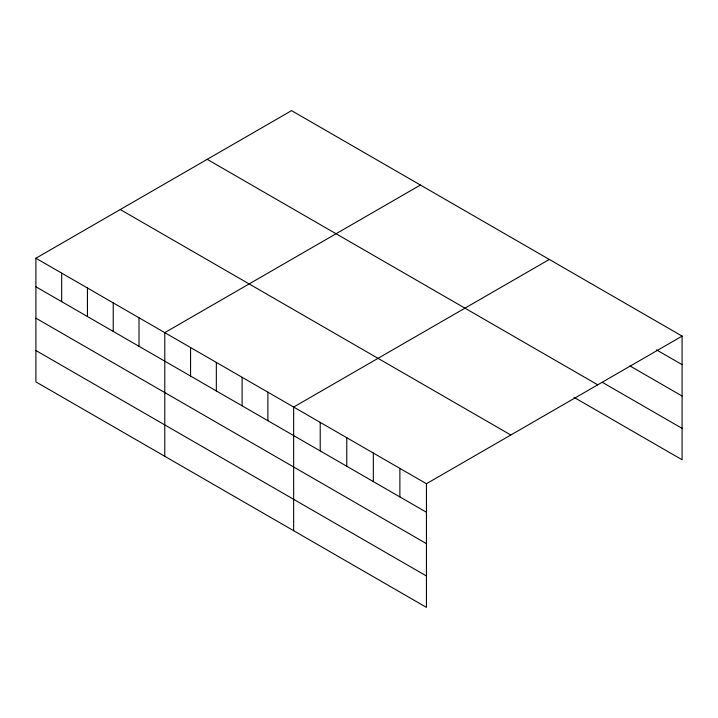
<?xml version="1.0" encoding="UTF-8"?>
<svg xmlns="http://www.w3.org/2000/svg" width="718" height="718" viewBox="0 0 718 718"><rect width="100%" height="100%" fill="white"/><g stroke="black" fill="none" stroke-linecap="round" stroke-linejoin="round"><path stroke-width="1.08" d="M35.9 258.238L426.438 483.717L426.438 607.365L35.9 381.886L35.9 258.238L291.562 110.635L682.1 336.114L682.1 459.762L573.978 397.341M420.434 185.038L164.781 332.64L164.781 456.298M549.315 259.449L293.653 407.052L293.653 530.701M426.438 483.717L682.1 336.114M656.494 349.863L682.1 364.645M629.937 365.92L682.1 396.04M602.429 382.38L682.1 428.377M207.188 159.342L597.735 384.821M120.265 209.53L510.812 435M35.9 286.769L426.438 512.248M35.9 318.164L426.438 543.643M35.9 350.501L426.438 575.98M399.881 468.378L399.881 496.919M373.324 453.049L373.324 481.59M346.767 437.72L346.767 466.251M320.21 422.381L320.21 450.922M267.877 392.172L267.877 420.703M242.11 377.291L242.11 405.823M216.333 362.411L216.333 390.942M190.557 347.521L190.557 376.061M139.005 317.76L139.005 346.3M113.229 302.879L113.229 331.42M87.452 287.999L87.452 316.539M61.676 273.118L61.676 301.659"/></g></svg>
